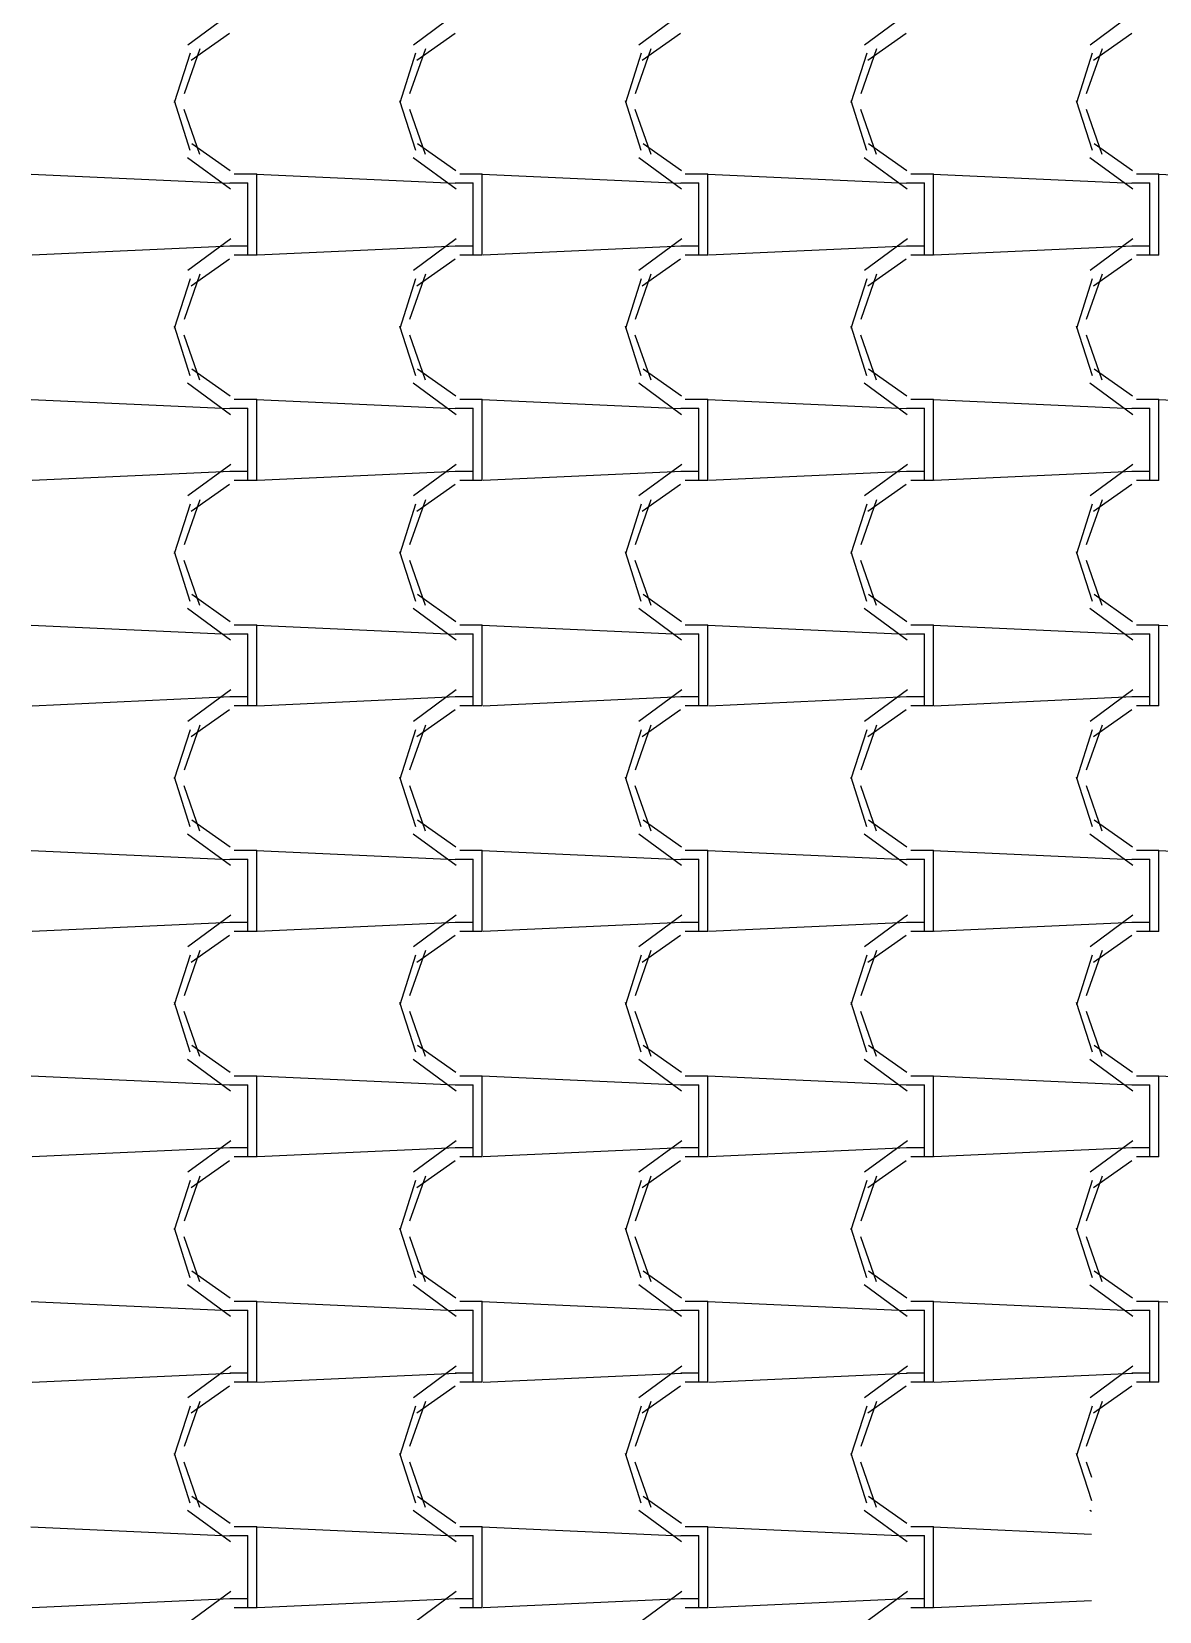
# Model space of a CAD drawing. Header units: millimetres. Extents: x -336 to -33, y -135 to 770.
# Drawn here: x -173.451 to -171.951, y 721.376 to 723.478 of the extents above; entities that cross this region are included whole.
import ezdxf

# ---------------------------------------------------------------- set-up
doc = ezdxf.new("R2010")
doc.units = ezdxf.units.MM
doc.header["$LTSCALE"] = 50
doc.header["$MEASUREMENT"] = 0
doc.layers.add('-HIDRO', color=8, linetype='CONTINUOUS')

msp = doc.modelspace()

# ---------------------------------------------------------------- linework, layer by layer
at = {"layer": '-HIDRO', "linetype": 'Continuous'}
for p, q in [((-173.1863, 723.5019), (-173.2433, 723.4599)), ((-172.8863, 723.5019), (-172.9433, 723.4599)), ((-172.5863, 723.5019), (-172.6433, 723.4599)), ((-172.2863, 723.5019), (-172.3433, 723.4599)), ((-171.9863, 723.5019), (-172.0433, 723.4599)), ((-173.1879, 723.4752), (-173.2389, 723.4392)), ((-172.8879, 723.4752), (-172.9389, 723.4392)), ((-172.5879, 723.4752), (-172.6389, 723.4392)), ((-172.2879, 723.4752), (-172.3389, 723.4392)), ((-171.9879, 723.4752), (-172.0389, 723.4392)), ((-173.2404, 723.4489), (-173.2614, 723.3829)), ((-173.2274, 723.4549), (-173.2484, 723.3949)), ((-172.9404, 723.4489), (-172.9614, 723.3829)), ((-172.9274, 723.4549), (-172.9484, 723.3949)), ((-172.6404, 723.4489), (-172.6614, 723.3829)), ((-172.6274, 723.4549), (-172.6484, 723.3949)), ((-172.3404, 723.4489), (-172.3614, 723.3829)), ((-172.3274, 723.4549), (-172.3484, 723.3949)), ((-172.0404, 723.4489), (-172.0614, 723.3829)), ((-172.0274, 723.4549), (-172.0484, 723.3949)), ((-173.2617, 723.3861), (-173.2407, 723.3201)), ((-172.9617, 723.3861), (-172.9407, 723.3201)), ((-172.6617, 723.3861), (-172.6407, 723.3201)), ((-172.3617, 723.3861), (-172.3407, 723.3201)), ((-172.0617, 723.3861), (-172.0407, 723.3201)), ((-173.2487, 723.3745), (-173.2277, 723.3145)), ((-172.9487, 723.3745), (-172.9277, 723.3145)), ((-172.6487, 723.3745), (-172.6277, 723.3145)), ((-172.3487, 723.3745), (-172.3277, 723.3145)), ((-172.0487, 723.3745), (-172.0277, 723.3145)), ((-173.2379, 723.329), (-173.1869, 723.293)), ((-172.9379, 723.329), (-172.8869, 723.293)), ((-172.6379, 723.329), (-172.5869, 723.293)), ((-172.3379, 723.329), (-172.2869, 723.293)), ((-172.0379, 723.329), (-171.9869, 723.293)), ((-173.2436, 723.3104), (-173.1866, 723.2684)), ((-172.9436, 723.3104), (-172.8866, 723.2684)), ((-172.6436, 723.3104), (-172.5866, 723.2684)), ((-172.3436, 723.3104), (-172.2866, 723.2684)), ((-172.0436, 723.3104), (-171.9866, 723.2684)), ((-173.1879, 723.2757), (-173.4519, 723.2877)), ((-173.1877, 723.2765), (-173.1637, 723.2765)), ((-173.1817, 723.2885), (-173.1517, 723.2885)), ((-173.1637, 723.1925), (-173.1637, 723.2765)), ((-172.8879, 723.2757), (-173.1519, 723.2877)), ((-173.1517, 723.1925), (-173.1517, 723.2885)), ((-172.8877, 723.2765), (-172.8637, 723.2765)), ((-172.8817, 723.2885), (-172.8517, 723.2885)), ((-172.8637, 723.1925), (-172.8637, 723.2765)), ((-172.5879, 723.2757), (-172.8519, 723.2877)), ((-172.8517, 723.1925), (-172.8517, 723.2885)), ((-172.5877, 723.2765), (-172.5637, 723.2765)), ((-172.5817, 723.2885), (-172.5517, 723.2885)), ((-172.5637, 723.1925), (-172.5637, 723.2765)), ((-172.2879, 723.2757), (-172.5519, 723.2877)), ((-172.5517, 723.1925), (-172.5517, 723.2885)), ((-172.2877, 723.2765), (-172.2637, 723.2765)), ((-172.2817, 723.2885), (-172.2517, 723.2885)), ((-172.2637, 723.1925), (-172.2637, 723.2765)), ((-171.9879, 723.2757), (-172.2519, 723.2877)), ((-172.2517, 723.1925), (-172.2517, 723.2885)), ((-171.9877, 723.2765), (-171.9637, 723.2765)), ((-171.9817, 723.2885), (-171.9517, 723.2885)), ((-171.9637, 723.1925), (-171.9637, 723.2765)), ((-171.6879, 723.2757), (-171.9519, 723.2877)), ((-171.9517, 723.1925), (-171.9517, 723.2885)), ((-173.1865, 723.1924), (-173.4505, 723.1804)), ((-173.1863, 723.2019), (-173.2433, 723.1599)), ((-173.1637, 723.1925), (-173.1877, 723.1925)), ((-173.1637, 723.1805), (-173.1637, 723.1925)), ((-173.1517, 723.1805), (-173.1517, 723.1925)), ((-172.8865, 723.1924), (-173.1505, 723.1804)), ((-172.8863, 723.2019), (-172.9433, 723.1599)), ((-172.8637, 723.1925), (-172.8877, 723.1925)), ((-172.8637, 723.1805), (-172.8637, 723.1925)), ((-172.8517, 723.1805), (-172.8517, 723.1925)), ((-172.5865, 723.1924), (-172.8505, 723.1804)), ((-172.5863, 723.2019), (-172.6433, 723.1599)), ((-172.5637, 723.1925), (-172.5877, 723.1925)), ((-172.5637, 723.1805), (-172.5637, 723.1925)), ((-172.5517, 723.1805), (-172.5517, 723.1925)), ((-172.2865, 723.1924), (-172.5505, 723.1804)), ((-172.2863, 723.2019), (-172.3433, 723.1599)), ((-172.2637, 723.1925), (-172.2877, 723.1925)), ((-172.2637, 723.1805), (-172.2637, 723.1925)), ((-172.2517, 723.1805), (-172.2517, 723.1925)), ((-171.9865, 723.1924), (-172.2505, 723.1804)), ((-171.9863, 723.2019), (-172.0433, 723.1599)), ((-171.9637, 723.1925), (-171.9877, 723.1925)), ((-171.9637, 723.1805), (-171.9637, 723.1925)), ((-171.9517, 723.1805), (-171.9517, 723.1925)), ((-173.1879, 723.1752), (-173.2389, 723.1392)), ((-173.1517, 723.1805), (-173.1817, 723.1805)), ((-172.8879, 723.1752), (-172.9389, 723.1392)), ((-172.8517, 723.1805), (-172.8817, 723.1805)), ((-172.5879, 723.1752), (-172.6389, 723.1392)), ((-172.5517, 723.1805), (-172.5817, 723.1805)), ((-172.2879, 723.1752), (-172.3389, 723.1392)), ((-172.2517, 723.1805), (-172.2817, 723.1805)), ((-171.9879, 723.1752), (-172.0389, 723.1392)), ((-171.9517, 723.1805), (-171.9817, 723.1805)), ((-173.2274, 723.1549), (-173.2484, 723.0949)), ((-172.9274, 723.1549), (-172.9484, 723.0949)), ((-172.6274, 723.1549), (-172.6484, 723.0949)), ((-172.3274, 723.1549), (-172.3484, 723.0949)), ((-172.0274, 723.1549), (-172.0484, 723.0949)), ((-173.2404, 723.1489), (-173.2614, 723.0829)), ((-172.9404, 723.1489), (-172.9614, 723.0829)), ((-172.6404, 723.1489), (-172.6614, 723.0829)), ((-172.3404, 723.1489), (-172.3614, 723.0829)), ((-172.0404, 723.1489), (-172.0614, 723.0829)), ((-173.2617, 723.0861), (-173.2407, 723.0201)), ((-172.9617, 723.0861), (-172.9407, 723.0201)), ((-172.6617, 723.0861), (-172.6407, 723.0201)), ((-172.3617, 723.0861), (-172.3407, 723.0201)), ((-172.0617, 723.0861), (-172.0407, 723.0201)), ((-173.2487, 723.0745), (-173.2277, 723.0145)), ((-172.9487, 723.0745), (-172.9277, 723.0145)), ((-172.6487, 723.0745), (-172.6277, 723.0145)), ((-172.3487, 723.0745), (-172.3277, 723.0145)), ((-172.0487, 723.0745), (-172.0277, 723.0145)), ((-173.2379, 723.029), (-173.1869, 722.993)), ((-172.9379, 723.029), (-172.8869, 722.993)), ((-172.6379, 723.029), (-172.5869, 722.993)), ((-172.3379, 723.029), (-172.2869, 722.993)), ((-172.0379, 723.029), (-171.9869, 722.993)), ((-173.2436, 723.0104), (-173.1866, 722.9684)), ((-172.9436, 723.0104), (-172.8866, 722.9684)), ((-172.6436, 723.0104), (-172.5866, 722.9684)), ((-172.3436, 723.0104), (-172.2866, 722.9684)), ((-172.0436, 723.0104), (-171.9866, 722.9684)), ((-173.1879, 722.9757), (-173.4519, 722.9877)), ((-173.1817, 722.9885), (-173.1517, 722.9885)), ((-172.8879, 722.9757), (-173.1519, 722.9877)), ((-173.1517, 722.8925), (-173.1517, 722.9885)), ((-172.8817, 722.9885), (-172.8517, 722.9885)), ((-172.5879, 722.9757), (-172.8519, 722.9877)), ((-172.8517, 722.8925), (-172.8517, 722.9885)), ((-172.5817, 722.9885), (-172.5517, 722.9885)), ((-172.2879, 722.9757), (-172.5519, 722.9877)), ((-172.5517, 722.8925), (-172.5517, 722.9885)), ((-172.2817, 722.9885), (-172.2517, 722.9885)), ((-171.9879, 722.9757), (-172.2519, 722.9877)), ((-172.2517, 722.8925), (-172.2517, 722.9885)), ((-171.9817, 722.9885), (-171.9517, 722.9885)), ((-171.6879, 722.9757), (-171.9519, 722.9877)), ((-171.9517, 722.8925), (-171.9517, 722.9885)), ((-173.1877, 722.9765), (-173.1637, 722.9765)), ((-173.1637, 722.8925), (-173.1637, 722.9765)), ((-172.8877, 722.9765), (-172.8637, 722.9765)), ((-172.8637, 722.8925), (-172.8637, 722.9765)), ((-172.5877, 722.9765), (-172.5637, 722.9765)), ((-172.5637, 722.8925), (-172.5637, 722.9765)), ((-172.2877, 722.9765), (-172.2637, 722.9765)), ((-172.2637, 722.8925), (-172.2637, 722.9765)), ((-171.9877, 722.9765), (-171.9637, 722.9765)), ((-171.9637, 722.8925), (-171.9637, 722.9765)), ((-173.1863, 722.9019), (-173.2433, 722.8599)), ((-172.8863, 722.9019), (-172.9433, 722.8599)), ((-172.5863, 722.9019), (-172.6433, 722.8599)), ((-172.2863, 722.9019), (-172.3433, 722.8599)), ((-171.9863, 722.9019), (-172.0433, 722.8599)), ((-173.1865, 722.8924), (-173.4505, 722.8804)), ((-173.1637, 722.8925), (-173.1877, 722.8925)), ((-173.1517, 722.8805), (-173.1817, 722.8805)), ((-173.1637, 722.8805), (-173.1637, 722.8925)), ((-173.1517, 722.8805), (-173.1517, 722.8925)), ((-172.8865, 722.8924), (-173.1505, 722.8804)), ((-172.8637, 722.8925), (-172.8877, 722.8925)), ((-172.8517, 722.8805), (-172.8817, 722.8805)), ((-172.8637, 722.8805), (-172.8637, 722.8925)), ((-172.8517, 722.8805), (-172.8517, 722.8925)), ((-172.5865, 722.8924), (-172.8505, 722.8804)), ((-172.5637, 722.8925), (-172.5877, 722.8925)), ((-172.5517, 722.8805), (-172.5817, 722.8805)), ((-172.5637, 722.8805), (-172.5637, 722.8925)), ((-172.5517, 722.8805), (-172.5517, 722.8925)), ((-172.2865, 722.8924), (-172.5505, 722.8804)), ((-172.2637, 722.8925), (-172.2877, 722.8925)), ((-172.2517, 722.8805), (-172.2817, 722.8805)), ((-172.2637, 722.8805), (-172.2637, 722.8925)), ((-172.2517, 722.8805), (-172.2517, 722.8925)), ((-171.9865, 722.8924), (-172.2505, 722.8804)), ((-171.9637, 722.8925), (-171.9877, 722.8925)), ((-171.9517, 722.8805), (-171.9817, 722.8805)), ((-171.9637, 722.8805), (-171.9637, 722.8925)), ((-171.9517, 722.8805), (-171.9517, 722.8925)), ((-173.2274, 722.8549), (-173.2484, 722.7949)), ((-173.1879, 722.8752), (-173.2389, 722.8392)), ((-172.9274, 722.8549), (-172.9484, 722.7949)), ((-172.8879, 722.8752), (-172.9389, 722.8392)), ((-172.6274, 722.8549), (-172.6484, 722.7949)), ((-172.5879, 722.8752), (-172.6389, 722.8392)), ((-172.3274, 722.8549), (-172.3484, 722.7949)), ((-172.2879, 722.8752), (-172.3389, 722.8392)), ((-172.0274, 722.8549), (-172.0484, 722.7949)), ((-171.9879, 722.8752), (-172.0389, 722.8392)), ((-173.2404, 722.8489), (-173.2614, 722.7829)), ((-172.9404, 722.8489), (-172.9614, 722.7829)), ((-172.6404, 722.8489), (-172.6614, 722.7829)), ((-172.3404, 722.8489), (-172.3614, 722.7829)), ((-172.0404, 722.8489), (-172.0614, 722.7829)), ((-173.2617, 722.7861), (-173.2407, 722.7201)), ((-173.2487, 722.7745), (-173.2277, 722.7145)), ((-172.9617, 722.7861), (-172.9407, 722.7201)), ((-172.9487, 722.7745), (-172.9277, 722.7145)), ((-172.6617, 722.7861), (-172.6407, 722.7201)), ((-172.6487, 722.7745), (-172.6277, 722.7145)), ((-172.3617, 722.7861), (-172.3407, 722.7201)), ((-172.3487, 722.7745), (-172.3277, 722.7145)), ((-172.0617, 722.7861), (-172.0407, 722.7201)), ((-172.0487, 722.7745), (-172.0277, 722.7145)), ((-173.2379, 722.729), (-173.1869, 722.693)), ((-172.9379, 722.729), (-172.8869, 722.693)), ((-172.6379, 722.729), (-172.5869, 722.693)), ((-172.3379, 722.729), (-172.2869, 722.693)), ((-172.0379, 722.729), (-171.9869, 722.693)), ((-173.2436, 722.7104), (-173.1866, 722.6684)), ((-172.9436, 722.7104), (-172.8866, 722.6684)), ((-172.6436, 722.7104), (-172.5866, 722.6684)), ((-172.3436, 722.7104), (-172.2866, 722.6684)), ((-172.0436, 722.7104), (-171.9866, 722.6684)), ((-173.1879, 722.6757), (-173.4519, 722.6877)), ((-173.1817, 722.6885), (-173.1517, 722.6885)), ((-172.8879, 722.6757), (-173.1519, 722.6877)), ((-173.1517, 722.5925), (-173.1517, 722.6885)), ((-172.8817, 722.6885), (-172.8517, 722.6885)), ((-172.5879, 722.6757), (-172.8519, 722.6877)), ((-172.8517, 722.5925), (-172.8517, 722.6885)), ((-172.5817, 722.6885), (-172.5517, 722.6885)), ((-172.2879, 722.6757), (-172.5519, 722.6877)), ((-172.5517, 722.5925), (-172.5517, 722.6885)), ((-172.2817, 722.6885), (-172.2517, 722.6885)), ((-171.9879, 722.6757), (-172.2519, 722.6877)), ((-172.2517, 722.5925), (-172.2517, 722.6885)), ((-171.9817, 722.6885), (-171.9517, 722.6885)), ((-171.6879, 722.6757), (-171.9519, 722.6877)), ((-171.9517, 722.5925), (-171.9517, 722.6885)), ((-173.1877, 722.6765), (-173.1637, 722.6765)), ((-173.1637, 722.5925), (-173.1637, 722.6765)), ((-172.8877, 722.6765), (-172.8637, 722.6765)), ((-172.8637, 722.5925), (-172.8637, 722.6765)), ((-172.5877, 722.6765), (-172.5637, 722.6765)), ((-172.5637, 722.5925), (-172.5637, 722.6765)), ((-172.2877, 722.6765), (-172.2637, 722.6765)), ((-172.2637, 722.5925), (-172.2637, 722.6765)), ((-171.9877, 722.6765), (-171.9637, 722.6765)), ((-171.9637, 722.5925), (-171.9637, 722.6765)), ((-173.1865, 722.5924), (-173.4505, 722.5804)), ((-173.1863, 722.6019), (-173.2433, 722.5599)), ((-173.1637, 722.5925), (-173.1877, 722.5925)), ((-173.1637, 722.5805), (-173.1637, 722.5925)), ((-173.1517, 722.5805), (-173.1517, 722.5925)), ((-172.8865, 722.5924), (-173.1505, 722.5804)), ((-172.8863, 722.6019), (-172.9433, 722.5599)), ((-172.8637, 722.5925), (-172.8877, 722.5925)), ((-172.8637, 722.5805), (-172.8637, 722.5925)), ((-172.8517, 722.5805), (-172.8517, 722.5925)), ((-172.5865, 722.5924), (-172.8505, 722.5804)), ((-172.5863, 722.6019), (-172.6433, 722.5599)), ((-172.5637, 722.5925), (-172.5877, 722.5925)), ((-172.5637, 722.5805), (-172.5637, 722.5925)), ((-172.5517, 722.5805), (-172.5517, 722.5925)), ((-172.2865, 722.5924), (-172.5505, 722.5804)), ((-172.2863, 722.6019), (-172.3433, 722.5599)), ((-172.2637, 722.5925), (-172.2877, 722.5925)), ((-172.2637, 722.5805), (-172.2637, 722.5925)), ((-172.2517, 722.5805), (-172.2517, 722.5925)), ((-171.9865, 722.5924), (-172.2505, 722.5804)), ((-171.9863, 722.6019), (-172.0433, 722.5599)), ((-171.9637, 722.5925), (-171.9877, 722.5925)), ((-171.9637, 722.5805), (-171.9637, 722.5925)), ((-171.9517, 722.5805), (-171.9517, 722.5925)), ((-173.1879, 722.5752), (-173.2389, 722.5392)), ((-173.1517, 722.5805), (-173.1817, 722.5805)), ((-172.8879, 722.5752), (-172.9389, 722.5392)), ((-172.8517, 722.5805), (-172.8817, 722.5805)), ((-172.5879, 722.5752), (-172.6389, 722.5392)), ((-172.5517, 722.5805), (-172.5817, 722.5805)), ((-172.2879, 722.5752), (-172.3389, 722.5392)), ((-172.2517, 722.5805), (-172.2817, 722.5805)), ((-171.9879, 722.5752), (-172.0389, 722.5392)), ((-171.9517, 722.5805), (-171.9817, 722.5805)), ((-173.2404, 722.5489), (-173.2614, 722.4829)), ((-173.2274, 722.5549), (-173.2484, 722.4949)), ((-172.9404, 722.5489), (-172.9614, 722.4829)), ((-172.9274, 722.5549), (-172.9484, 722.4949)), ((-172.6404, 722.5489), (-172.6614, 722.4829)), ((-172.6274, 722.5549), (-172.6484, 722.4949)), ((-172.3404, 722.5489), (-172.3614, 722.4829)), ((-172.3274, 722.5549), (-172.3484, 722.4949)), ((-172.0404, 722.5489), (-172.0614, 722.4829)), ((-172.0274, 722.5549), (-172.0484, 722.4949)), ((-173.2617, 722.4861), (-173.2407, 722.4201)), ((-172.9617, 722.4861), (-172.9407, 722.4201)), ((-172.6617, 722.4861), (-172.6407, 722.4201)), ((-172.3617, 722.4861), (-172.3407, 722.4201)), ((-172.0617, 722.4861), (-172.0407, 722.4201)), ((-173.2487, 722.4745), (-173.2277, 722.4145)), ((-172.9487, 722.4745), (-172.9277, 722.4145)), ((-172.6487, 722.4745), (-172.6277, 722.4145)), ((-172.3487, 722.4745), (-172.3277, 722.4145)), ((-172.0487, 722.4745), (-172.0277, 722.4145)), ((-173.2379, 722.429), (-173.1869, 722.393)), ((-172.9379, 722.429), (-172.8869, 722.393)), ((-172.6379, 722.429), (-172.5869, 722.393)), ((-172.3379, 722.429), (-172.2869, 722.393)), ((-172.0379, 722.429), (-171.9869, 722.393)), ((-173.2436, 722.4105), (-173.1866, 722.3685)), ((-172.9436, 722.4104), (-172.8866, 722.3684)), ((-172.6436, 722.4104), (-172.5866, 722.3684)), ((-172.3436, 722.4104), (-172.2866, 722.3684)), ((-172.0436, 722.4104), (-171.9866, 722.3684)), ((-173.1879, 722.3757), (-173.4519, 722.3877)), ((-173.1877, 722.3765), (-173.1637, 722.3765)), ((-173.1817, 722.3885), (-173.1517, 722.3885)), ((-173.1637, 722.2925), (-173.1637, 722.3765)), ((-172.8879, 722.3757), (-173.1519, 722.3877)), ((-173.1517, 722.2925), (-173.1517, 722.3885)), ((-172.8877, 722.3765), (-172.8637, 722.3765)), ((-172.8817, 722.3885), (-172.8517, 722.3885)), ((-172.8637, 722.2925), (-172.8637, 722.3765)), ((-172.5879, 722.3757), (-172.8519, 722.3877)), ((-172.8517, 722.2925), (-172.8517, 722.3885)), ((-172.5877, 722.3765), (-172.5637, 722.3765)), ((-172.5817, 722.3885), (-172.5517, 722.3885)), ((-172.5637, 722.2925), (-172.5637, 722.3765)), ((-172.2879, 722.3757), (-172.5519, 722.3877)), ((-172.5517, 722.2925), (-172.5517, 722.3885)), ((-172.2877, 722.3765), (-172.2637, 722.3765)), ((-172.2817, 722.3885), (-172.2517, 722.3885)), ((-172.2637, 722.2925), (-172.2637, 722.3765)), ((-171.9879, 722.3757), (-172.2519, 722.3877)), ((-172.2517, 722.2925), (-172.2517, 722.3885)), ((-171.9877, 722.3765), (-171.9637, 722.3765)), ((-171.9817, 722.3885), (-171.9517, 722.3885)), ((-171.9637, 722.2925), (-171.9637, 722.3765)), ((-171.6879, 722.3757), (-171.9519, 722.3877)), ((-171.9517, 722.2925), (-171.9517, 722.3885)), ((-173.1865, 722.2924), (-173.4505, 722.2804)), ((-173.1863, 722.3019), (-173.2433, 722.2599)), ((-173.1637, 722.2925), (-173.1877, 722.2925)), ((-173.1637, 722.2805), (-173.1637, 722.2925)), ((-173.1517, 722.2805), (-173.1517, 722.2925)), ((-172.8865, 722.2924), (-173.1505, 722.2804)), ((-172.8863, 722.3019), (-172.9433, 722.2599)), ((-172.8637, 722.2925), (-172.8877, 722.2925)), ((-172.8637, 722.2805), (-172.8637, 722.2925)), ((-172.8517, 722.2805), (-172.8517, 722.2925)), ((-172.5865, 722.2924), (-172.8505, 722.2804)), ((-172.5863, 722.3019), (-172.6433, 722.2599)), ((-172.5637, 722.2925), (-172.5877, 722.2925)), ((-172.5637, 722.2805), (-172.5637, 722.2925)), ((-172.5517, 722.2805), (-172.5517, 722.2925)), ((-172.2865, 722.2924), (-172.5505, 722.2804)), ((-172.2863, 722.3019), (-172.3433, 722.2599)), ((-172.2637, 722.2925), (-172.2877, 722.2925)), ((-172.2637, 722.2805), (-172.2637, 722.2925)), ((-172.2517, 722.2805), (-172.2517, 722.2925)), ((-171.9865, 722.2924), (-172.2505, 722.2804)), ((-171.9863, 722.3019), (-172.0433, 722.2599)), ((-171.9637, 722.2925), (-171.9877, 722.2925)), ((-171.9637, 722.2805), (-171.9637, 722.2925)), ((-171.9517, 722.2805), (-171.9517, 722.2925)), ((-173.1879, 722.2752), (-173.2389, 722.2392)), ((-173.1517, 722.2805), (-173.1817, 722.2805)), ((-172.8879, 722.2752), (-172.9389, 722.2392)), ((-172.8517, 722.2805), (-172.8817, 722.2805)), ((-172.5879, 722.2752), (-172.6389, 722.2392)), ((-172.5517, 722.2805), (-172.5817, 722.2805)), ((-172.2879, 722.2752), (-172.3389, 722.2392)), ((-172.2517, 722.2805), (-172.2817, 722.2805)), ((-171.9879, 722.2752), (-172.0389, 722.2392)), ((-171.9517, 722.2805), (-171.9817, 722.2805)), ((-173.2404, 722.2489), (-173.2614, 722.1829)), ((-173.2274, 722.2549), (-173.2484, 722.1949)), ((-172.9404, 722.2489), (-172.9614, 722.1829)), ((-172.9274, 722.2549), (-172.9484, 722.1949)), ((-172.6404, 722.2489), (-172.6614, 722.1829)), ((-172.6274, 722.2549), (-172.6484, 722.1949)), ((-172.3404, 722.2489), (-172.3614, 722.1829)), ((-172.3274, 722.2549), (-172.3484, 722.1949)), ((-172.0404, 722.2489), (-172.0614, 722.1829)), ((-172.0274, 722.2549), (-172.0484, 722.1949)), ((-173.2617, 722.1861), (-173.2407, 722.1201)), ((-172.9617, 722.1861), (-172.9407, 722.1201)), ((-172.6617, 722.1861), (-172.6407, 722.1201)), ((-172.3617, 722.1861), (-172.3407, 722.1201)), ((-172.0617, 722.1861), (-172.0407, 722.1201)), ((-173.2487, 722.1745), (-173.2277, 722.1145)), ((-172.9487, 722.1745), (-172.9277, 722.1145)), ((-172.6487, 722.1745), (-172.6277, 722.1145)), ((-172.3487, 722.1745), (-172.3277, 722.1145)), ((-172.0487, 722.1745), (-172.0277, 722.1145)), ((-173.2379, 722.129), (-173.1869, 722.093)), ((-172.9379, 722.129), (-172.8869, 722.093)), ((-172.6379, 722.129), (-172.5869, 722.093)), ((-172.3379, 722.129), (-172.2869, 722.093)), ((-172.0379, 722.129), (-171.9869, 722.093)), ((-173.2436, 722.1105), (-173.1866, 722.0685)), ((-172.9436, 722.1105), (-172.8866, 722.0685)), ((-172.6436, 722.1104), (-172.5866, 722.0684)), ((-172.3436, 722.1104), (-172.2866, 722.0684)), ((-172.0436, 722.1104), (-171.9866, 722.0684)), ((-173.1879, 722.0757), (-173.4519, 722.0877)), ((-173.1817, 722.0885), (-173.1517, 722.0885)), ((-172.8879, 722.0757), (-173.1519, 722.0877)), ((-173.1517, 721.9925), (-173.1517, 722.0885)), ((-172.8817, 722.0885), (-172.8517, 722.0885)), ((-172.5879, 722.0757), (-172.8519, 722.0877)), ((-172.8517, 721.9925), (-172.8517, 722.0885)), ((-172.5817, 722.0885), (-172.5517, 722.0885)), ((-172.2879, 722.0757), (-172.5519, 722.0877)), ((-172.5517, 721.9925), (-172.5517, 722.0885)), ((-172.2817, 722.0885), (-172.2517, 722.0885)), ((-171.9879, 722.0757), (-172.2519, 722.0877)), ((-172.2517, 721.9925), (-172.2517, 722.0885)), ((-171.9817, 722.0885), (-171.9517, 722.0885)), ((-171.6879, 722.0757), (-171.9519, 722.0877)), ((-171.9517, 721.9925), (-171.9517, 722.0885)), ((-173.1877, 722.0765), (-173.1637, 722.0765)), ((-173.1637, 721.9925), (-173.1637, 722.0765)), ((-172.8877, 722.0765), (-172.8637, 722.0765)), ((-172.8637, 721.9925), (-172.8637, 722.0765)), ((-172.5877, 722.0765), (-172.5637, 722.0765)), ((-172.5637, 721.9925), (-172.5637, 722.0765)), ((-172.2877, 722.0765), (-172.2637, 722.0765)), ((-172.2637, 721.9925), (-172.2637, 722.0765)), ((-171.9877, 722.0765), (-171.9637, 722.0765)), ((-171.9637, 721.9925), (-171.9637, 722.0765)), ((-173.1863, 722.0019), (-173.2433, 721.9599)), ((-172.8863, 722.0019), (-172.9433, 721.9599)), ((-172.5863, 722.0019), (-172.6433, 721.9599)), ((-172.2863, 722.0019), (-172.3433, 721.9599)), ((-171.9863, 722.0019), (-172.0433, 721.9599)), ((-173.1865, 721.9924), (-173.4505, 721.9804)), ((-173.1879, 721.9752), (-173.2389, 721.9392)), ((-173.1637, 721.9925), (-173.1877, 721.9925)), ((-173.1517, 721.9805), (-173.1817, 721.9805)), ((-173.1637, 721.9805), (-173.1637, 721.9925)), ((-173.1517, 721.9805), (-173.1517, 721.9925)), ((-172.8865, 721.9924), (-173.1505, 721.9804)), ((-172.8879, 721.9752), (-172.9389, 721.9392)), ((-172.8637, 721.9925), (-172.8877, 721.9925)), ((-172.8517, 721.9805), (-172.8817, 721.9805)), ((-172.8637, 721.9805), (-172.8637, 721.9925)), ((-172.8517, 721.9805), (-172.8517, 721.9925)), ((-172.5865, 721.9924), (-172.8505, 721.9804)), ((-172.5879, 721.9752), (-172.6389, 721.9392)), ((-172.5637, 721.9925), (-172.5877, 721.9925)), ((-172.5517, 721.9805), (-172.5817, 721.9805)), ((-172.5637, 721.9805), (-172.5637, 721.9925)), ((-172.5517, 721.9805), (-172.5517, 721.9925)), ((-172.2865, 721.9924), (-172.5505, 721.9804)), ((-172.2879, 721.9752), (-172.3389, 721.9392)), ((-172.2637, 721.9925), (-172.2877, 721.9925)), ((-172.2517, 721.9805), (-172.2817, 721.9805)), ((-172.2637, 721.9805), (-172.2637, 721.9925)), ((-172.2517, 721.9805), (-172.2517, 721.9925)), ((-171.9865, 721.9924), (-172.2505, 721.9804)), ((-171.9879, 721.9752), (-172.0389, 721.9392)), ((-171.9637, 721.9925), (-171.9877, 721.9925)), ((-171.9517, 721.9805), (-171.9817, 721.9805)), ((-171.9637, 721.9805), (-171.9637, 721.9925)), ((-171.9517, 721.9805), (-171.9517, 721.9925)), ((-173.2274, 721.9549), (-173.2484, 721.8949)), ((-172.9274, 721.9549), (-172.9484, 721.8949)), ((-172.6274, 721.9549), (-172.6484, 721.8949)), ((-172.3274, 721.9549), (-172.3484, 721.8949)), ((-172.0274, 721.9549), (-172.0484, 721.8949)), ((-173.2404, 721.9489), (-173.2614, 721.8829)), ((-172.9404, 721.9489), (-172.9614, 721.8829)), ((-172.6404, 721.9489), (-172.6614, 721.8829)), ((-172.3404, 721.9489), (-172.3614, 721.8829)), ((-172.0404, 721.9489), (-172.0614, 721.8829)), ((-173.2617, 721.8861), (-173.2407, 721.8201)), ((-173.2487, 721.8745), (-173.2277, 721.8145)), ((-172.9617, 721.8861), (-172.9407, 721.8201)), ((-172.9487, 721.8745), (-172.9277, 721.8145)), ((-172.6617, 721.8861), (-172.6407, 721.8201)), ((-172.6487, 721.8745), (-172.6277, 721.8145)), ((-172.3617, 721.8861), (-172.3407, 721.8201)), ((-172.3487, 721.8745), (-172.3277, 721.8145)), ((-172.0617, 721.8861), (-172.0407, 721.8201)), ((-172.0487, 721.8745), (-172.0277, 721.8145)), ((-173.2379, 721.829), (-173.1869, 721.793)), ((-172.9379, 721.829), (-172.8869, 721.793)), ((-172.6379, 721.829), (-172.5869, 721.793)), ((-172.3379, 721.829), (-172.2869, 721.793)), ((-172.0379, 721.829), (-171.9869, 721.793)), ((-173.2436, 721.8105), (-173.1866, 721.7685)), ((-172.9436, 721.8105), (-172.8866, 721.7685)), ((-172.6436, 721.8105), (-172.5866, 721.7685)), ((-172.3436, 721.8105), (-172.2866, 721.7685)), ((-172.0436, 721.8104), (-171.9866, 721.7684)), ((-173.1879, 721.7757), (-173.4519, 721.7877)), ((-173.1817, 721.7885), (-173.1517, 721.7885)), ((-172.8879, 721.7757), (-173.1519, 721.7877)), ((-173.1517, 721.6925), (-173.1517, 721.7885)), ((-172.8817, 721.7885), (-172.8517, 721.7885)), ((-172.5879, 721.7757), (-172.8519, 721.7877)), ((-172.8517, 721.6925), (-172.8517, 721.7885)), ((-172.5817, 721.7885), (-172.5517, 721.7885)), ((-172.2879, 721.7757), (-172.5519, 721.7877)), ((-172.5517, 721.6925), (-172.5517, 721.7885)), ((-172.2817, 721.7885), (-172.2517, 721.7885)), ((-171.9879, 721.7757), (-172.2519, 721.7877)), ((-172.2517, 721.6925), (-172.2517, 721.7885)), ((-171.9817, 721.7885), (-171.9517, 721.7885)), ((-171.6879, 721.7757), (-171.9519, 721.7877)), ((-171.9517, 721.6925), (-171.9517, 721.7885)), ((-173.1877, 721.7765), (-173.1637, 721.7765)), ((-173.1637, 721.6925), (-173.1637, 721.7765)), ((-172.8877, 721.7765), (-172.8637, 721.7765)), ((-172.8637, 721.6925), (-172.8637, 721.7765)), ((-172.5877, 721.7765), (-172.5637, 721.7765)), ((-172.5637, 721.6925), (-172.5637, 721.7765)), ((-172.2877, 721.7765), (-172.2637, 721.7765)), ((-172.2637, 721.6925), (-172.2637, 721.7765)), ((-171.9877, 721.7765), (-171.9637, 721.7765)), ((-171.9637, 721.6925), (-171.9637, 721.7765)), ((-173.1863, 721.7019), (-173.2433, 721.6599)), ((-172.8863, 721.7019), (-172.9433, 721.6599)), ((-172.5863, 721.7019), (-172.6433, 721.6599)), ((-172.2863, 721.7019), (-172.3433, 721.6599)), ((-171.9863, 721.7019), (-172.0433, 721.6599)), ((-173.1865, 721.6924), (-173.4505, 721.6804)), ((-173.1637, 721.6925), (-173.1877, 721.6925)), ((-173.1517, 721.6805), (-173.1817, 721.6805)), ((-173.1637, 721.6805), (-173.1637, 721.6925)), ((-173.1517, 721.6805), (-173.1517, 721.6925)), ((-172.8865, 721.6924), (-173.1505, 721.6804)), ((-172.8637, 721.6925), (-172.8877, 721.6925)), ((-172.8517, 721.6805), (-172.8817, 721.6805)), ((-172.8637, 721.6805), (-172.8637, 721.6925)), ((-172.8517, 721.6805), (-172.8517, 721.6925)), ((-172.5865, 721.6924), (-172.8505, 721.6804)), ((-172.5637, 721.6925), (-172.5877, 721.6925)), ((-172.5517, 721.6805), (-172.5817, 721.6805)), ((-172.5637, 721.6805), (-172.5637, 721.6925)), ((-172.5517, 721.6805), (-172.5517, 721.6925)), ((-172.2865, 721.6924), (-172.5505, 721.6804)), ((-172.2637, 721.6925), (-172.2877, 721.6925)), ((-172.2517, 721.6805), (-172.2817, 721.6805)), ((-172.2637, 721.6805), (-172.2637, 721.6925)), ((-172.2517, 721.6805), (-172.2517, 721.6925)), ((-171.9865, 721.6924), (-172.2505, 721.6804)), ((-171.9637, 721.6925), (-171.9877, 721.6925)), ((-171.9517, 721.6805), (-171.9817, 721.6805)), ((-171.9637, 721.6805), (-171.9637, 721.6925)), ((-171.9517, 721.6805), (-171.9517, 721.6925)), ((-173.1879, 721.6752), (-173.2389, 721.6392)), ((-172.8879, 721.6752), (-172.9389, 721.6392)), ((-172.5879, 721.6752), (-172.6389, 721.6392)), ((-172.2879, 721.6752), (-172.3389, 721.6392)), ((-171.9879, 721.6752), (-172.0389, 721.6392)), ((-173.2404, 721.6489), (-173.2614, 721.5829)), ((-173.2274, 721.6549), (-173.2484, 721.5949)), ((-172.9404, 721.6489), (-172.9614, 721.5829)), ((-172.9274, 721.6549), (-172.9484, 721.5949)), ((-172.6404, 721.6489), (-172.6614, 721.5829)), ((-172.6274, 721.6549), (-172.6484, 721.5949)), ((-172.3404, 721.6489), (-172.3614, 721.5829)), ((-172.3274, 721.6549), (-172.3484, 721.5949)), ((-172.0404, 721.6489), (-172.0614, 721.5829)), ((-172.0274, 721.6549), (-172.0484, 721.5949)), ((-173.2617, 721.5861), (-173.2407, 721.5201)), ((-173.2487, 721.5745), (-173.2277, 721.5145)), ((-172.9617, 721.5861), (-172.9407, 721.5201)), ((-172.9487, 721.5745), (-172.9277, 721.5145)), ((-172.6617, 721.5861), (-172.6407, 721.5201)), ((-172.6487, 721.5745), (-172.6277, 721.5145)), ((-172.3617, 721.5861), (-172.3407, 721.5201)), ((-172.3487, 721.5745), (-172.3277, 721.5145)), ((-172.0617, 721.5861), (-172.0416, 721.5232)), ((-172.0487, 721.5745), (-172.0416, 721.5543)), ((-173.2436, 721.5105), (-173.1866, 721.4685)), ((-173.2379, 721.529), (-173.1869, 721.493)), ((-172.9436, 721.5105), (-172.8866, 721.4685)), ((-172.9379, 721.529), (-172.8869, 721.493)), ((-172.6436, 721.5105), (-172.5866, 721.4685)), ((-172.6379, 721.529), (-172.5869, 721.493)), ((-172.3436, 721.5105), (-172.2866, 721.4685)), ((-172.3379, 721.529), (-172.2869, 721.493)), ((-172.0436, 721.5105), (-172.0416, 721.509)), ((-173.1817, 721.4885), (-173.1517, 721.4885)), ((-173.1517, 721.3925), (-173.1517, 721.4885)), ((-172.8817, 721.4885), (-172.8517, 721.4885)), ((-172.8517, 721.3925), (-172.8517, 721.4885)), ((-172.5817, 721.4885), (-172.5517, 721.4885)), ((-172.5517, 721.3925), (-172.5517, 721.4885)), ((-172.2817, 721.4885), (-172.2517, 721.4885)), ((-172.2517, 721.3925), (-172.2517, 721.4885)), ((-173.188, 721.4757), (-173.452, 721.4877)), ((-173.1877, 721.4765), (-173.1637, 721.4765)), ((-173.1637, 721.3925), (-173.1637, 721.4765)), ((-172.888, 721.4757), (-173.152, 721.4877)), ((-172.8877, 721.4765), (-172.8637, 721.4765)), ((-172.8637, 721.3925), (-172.8637, 721.4765)), ((-172.588, 721.4757), (-172.852, 721.4877)), ((-172.5877, 721.4765), (-172.5637, 721.4765)), ((-172.5637, 721.3925), (-172.5637, 721.4765)), ((-172.288, 721.4757), (-172.552, 721.4877)), ((-172.2877, 721.4765), (-172.2637, 721.4765)), ((-172.2637, 721.3925), (-172.2637, 721.4765)), ((-172.0416, 721.4781), (-172.252, 721.4877)), ((-173.1865, 721.3924), (-173.4505, 721.3804)), ((-173.1863, 721.4019), (-173.2433, 721.3599)), ((-173.1637, 721.3925), (-173.1877, 721.3925)), ((-173.1637, 721.3805), (-173.1637, 721.3925)), ((-173.1517, 721.3805), (-173.1517, 721.3925)), ((-172.8865, 721.3924), (-173.1505, 721.3804)), ((-172.8863, 721.4019), (-172.9433, 721.3599)), ((-172.8637, 721.3925), (-172.8877, 721.3925)), ((-172.8637, 721.3805), (-172.8637, 721.3925)), ((-172.8517, 721.3805), (-172.8517, 721.3925)), ((-172.5865, 721.3924), (-172.8505, 721.3804)), ((-172.5863, 721.4019), (-172.6433, 721.3599)), ((-172.5637, 721.3925), (-172.5877, 721.3925)), ((-172.5637, 721.3805), (-172.5637, 721.3925)), ((-172.5517, 721.3805), (-172.5517, 721.3925)), ((-172.2865, 721.3924), (-172.5505, 721.3804)), ((-172.2863, 721.4019), (-172.3433, 721.3599)), ((-172.2637, 721.3925), (-172.2877, 721.3925)), ((-172.2637, 721.3805), (-172.2637, 721.3925)), ((-172.2517, 721.3805), (-172.2517, 721.3925)), ((-172.0416, 721.3899), (-172.2505, 721.3804)), ((-173.1517, 721.3805), (-173.1817, 721.3805)), ((-172.8517, 721.3805), (-172.8817, 721.3805)), ((-172.5517, 721.3805), (-172.5817, 721.3805)), ((-172.2517, 721.3805), (-172.2817, 721.3805))]:
    msp.add_line(p, q, dxfattribs=at)

doc.saveas('drawing.dxf')
